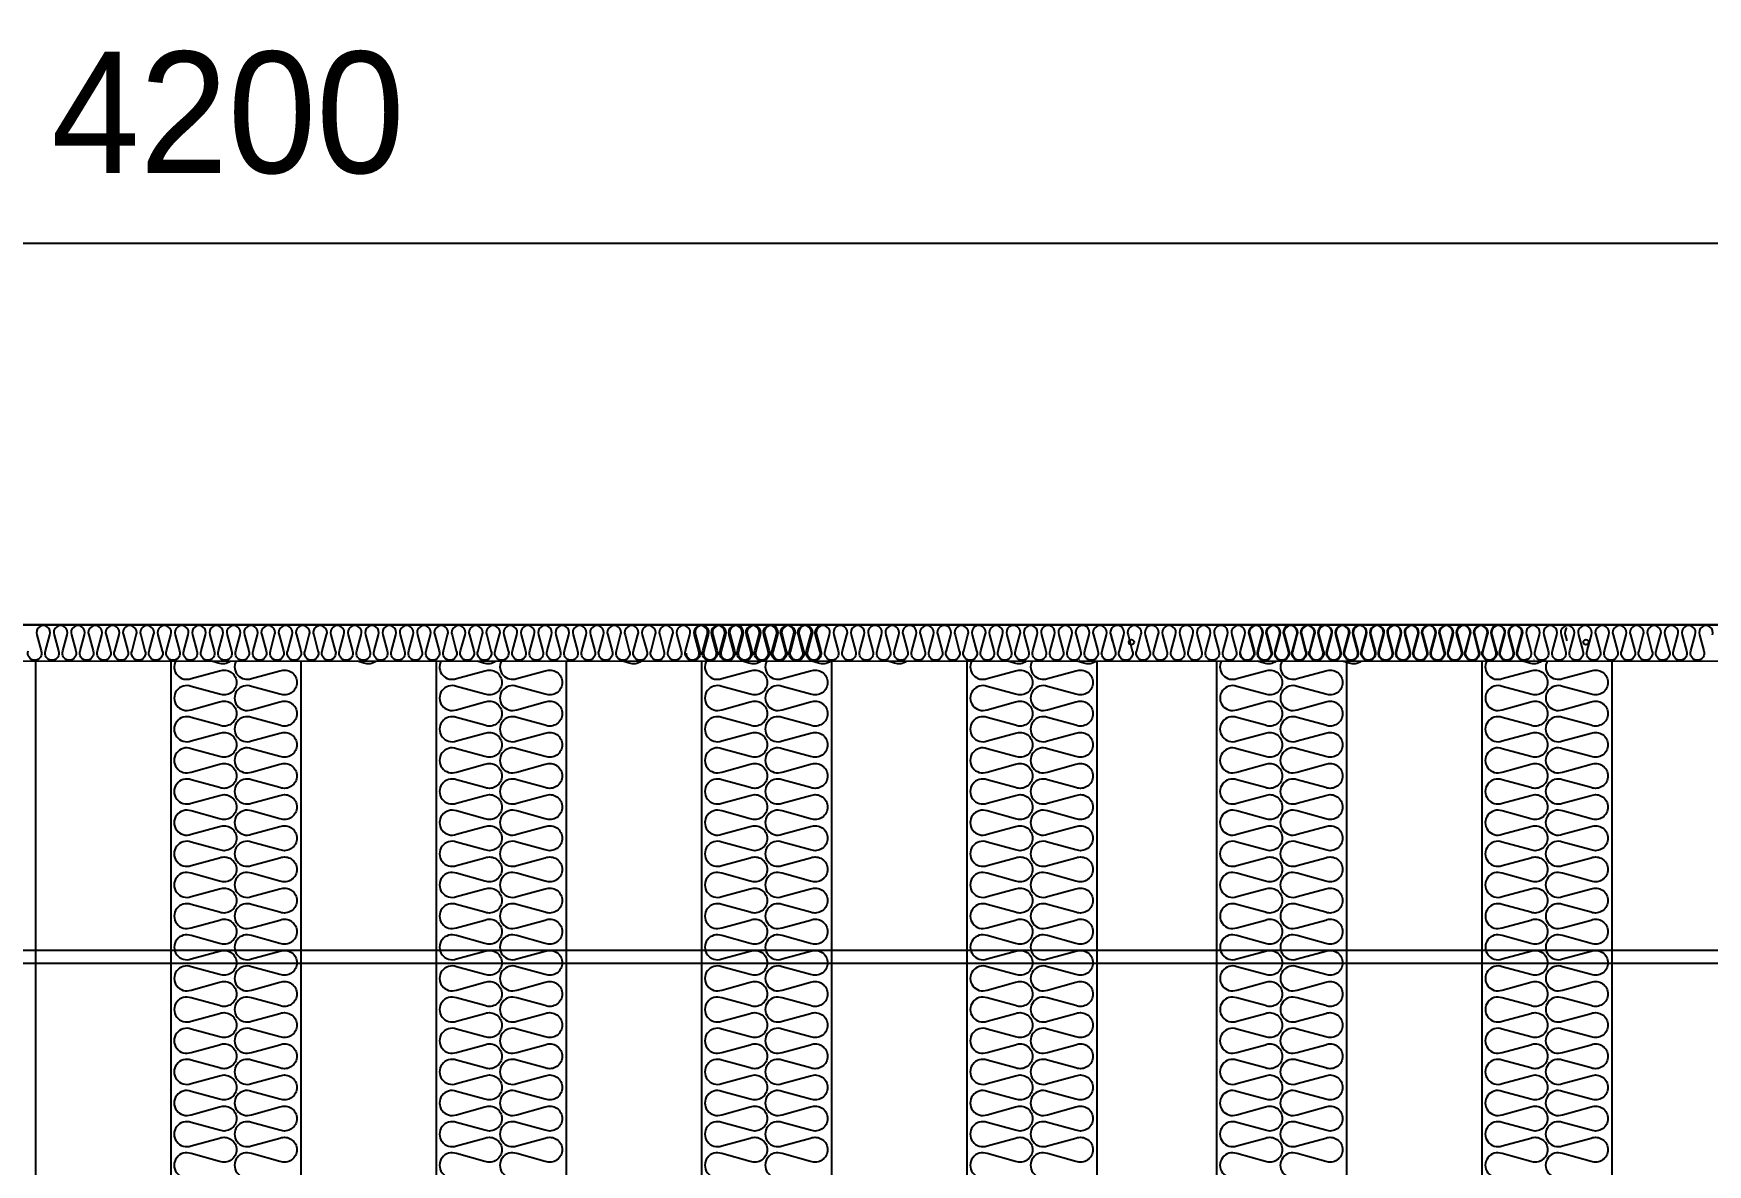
# Model space of a CAD drawing. Header units: millimetres. Extents: x 2197 to 34309, y 1850 to 24558.
# Drawn here: x 7484 to 9415, y 12636 to 13940 of the extents above; entities that cross this region are included whole.
import ezdxf

# ---------------------------------------------------------------- set-up
doc = ezdxf.new("R2010")
doc.units = ezdxf.units.MM
doc.linetypes.add('HIDDEN', pattern=[0.375, 0.25, -0.125])
for name, color, linetype in [('SMS', 220, 'Continuous'), ('냉각탑_dim', 1, 'Continuous'), ('숨은선', 5, 'HIDDEN')]:
    doc.layers.add(name, color=color, linetype=linetype)
doc.styles.add('HY울릉도L', font='')
doc.styles.get('HY울릉도L').set_extended_font_data('HY울릉도L')
doc.dimstyles.new('성지DIM', dxfattribs={"dimtxt": 3.5, "dimasz": 3, "dimexe": 1, "dimexo": 2.5, "dimgap": 2, "dimtad": 1, "dimdec": 0, "dimzin": 3, "dimdsep": 46, "dimtxsty": 'HY울릉도L', "dimblk": 'ARCHTICK', "dimcen": -2, "dimclrd": 256, "dimclre": 256, "dimclrt": 7, "dimadec": 0, "dimazin": 0, "dimtfac": 1, "dimtdec": 0, "dimtofl": 0, "dimtmove": 0, "dimatfit": 3, "dimfxl": 1, "dimtolj": 1, "dimtzin": 0, "dimlwe": -1, "dimarcsym": 0})

# ---------------------------------------------------------------- blocks, each defined once
blk = doc.blocks.new('*D800')
at = {"layer": 'Defpoints', "color": 0, "transparency": 16777216}
for p in [(9808.6, 13697.8), (5608.6, 13257.9), (9808.6, 13257.9)]:
    blk.add_point(p, dxfattribs=at)
at = {"layer": '냉각탑_dim', "transparency": 16777216}
for p, q in [((5608.6, 13357.9), (5608.6, 13737.8)), ((9808.6, 13357.9), (9808.6, 13737.8))]:
    blk.add_line(p, q, dxfattribs=at)
at = {"layer": '냉각탑_dim', "lineweight": -2, "transparency": 16777216}
blk.add_line((5728.6, 13697.8), (9688.6, 13697.8), dxfattribs=at)
at = {"layer": '냉각탑_dim', "transparency": 16777216}
for points in [[(5728.6, 13717.8), (5728.6, 13677.8), (5608.6, 13697.8)], [(9688.6, 13717.8), (9688.6, 13677.8), (9808.6, 13697.8)]]:
    blk.add_solid(points, dxfattribs=at)
at = {"layer": '냉각탑_dim', "color": 7, "transparency": 16777216, "insert": (7708.6, 13847.8), "char_height": 140, "attachment_point": 5, "style": 'HY울릉도L'}
blk.add_mtext('\\A1;4200', dxfattribs=at)
blk = doc.blocks.new('3')
for p, q in [((8363.6, 13257.9), (5608.6, 13257.9)), ((5652.6, 13257.9), (9808.6, 13257.9)), ((8225.5, 13257.9), (8770.5, 13257.9)), ((8749.7, 13257.9), (9294.7, 13257.9)), ((9263.6, 13257.9), (9808.6, 13257.9)), ((5608.6, 13217.1), (9808.6, 13215.9)), ((5717.6, 12882.9), (9808.6, 12882.9)), ((5652.6, 12867.9), (9808.6, 12867.9))]:
    blk.add_line(p, q)
at = {"color": 7}
for p, q in [((5608.6, 13257.9), (8363.6, 13257.9)), ((8770.5, 13257.9), (8225.5, 13257.9)), ((9294.7, 13257.9), (8749.7, 13257.9)), ((9808.6, 13257.9), (9263.6, 13257.9)), ((7486.6, 13215.9), (7486.6, 9737.9)), ((7642.6, 13215.9), (7642.6, 9737.9)), ((7792.6, 13215.9), (7792.6, 9737.9)), ((7948.6, 13215.9), (7948.6, 9737.9)), ((8098.6, 13215.9), (8098.6, 9737.9)), ((8254.6, 13215.9), (8254.6, 9737.9)), ((8404.6, 13215.9), (8404.6, 9737.9)), ((8560.6, 13215.9), (8560.6, 9737.9)), ((8710.6, 13215.9), (8710.6, 9737.9)), ((8848.6, 13215.9), (8848.6, 9737.9)), ((8998.6, 13215.9), (8998.6, 9737.9)), ((9154.6, 13215.9), (9154.6, 9737.9)), ((9304.6, 13215.9), (9304.6, 9737.9))]:
    blk.add_line(p, q, dxfattribs=at)
at = {"ltscale": 500, "elevation": 0}
blk.add_lwpolyline([(5608.6, 13257.9), (9808.6, 13257.9), (9808.6, 9657.9), (5608.6, 9657.9)], close=True, dxfattribs=at)
for centre in [(8750.5, 13237.9), (8750.5, 13237.9), (9274.7, 13237.9), (9274.7, 13237.9)]:
    blk.add_circle(centre, 3)
at = {"layer": 'SMS', "color": 5, "elevation": 0}
for points in [[(7812.9, 13256.7, 0.446849), (7807.5, 13246.2), (7812.4, 13227.9, -0.524856), (7805, 13217.1, -0.524856), (7797.5, 13227.9), (7802.4, 13246.2, 1.449198), (7787.5, 13246.2), (7792.5, 13227.9, -0.524856), (7785, 13217.1, -0.524856), (7777.5, 13227.9), (7782.5, 13246.2, 1.449198), (7767.6, 13246.2), (7772.5, 13227.9, -0.524856), (7765.1, 13217.1, -0.524856), (7757.6, 13227.9), (7762.5, 13246.2, 1.449198), (7747.6, 13246.2), (7752.6, 13227.9, -0.524856), (7745.1, 13217.1, -0.524856), (7737.6, 13227.9), (7742.6, 13246.2, 1.449198), (7727.7, 13246.2), (7732.6, 13227.9, -0.524856), (7725.2, 13217.1, -0.524856), (7717.7, 13227.9), (7722.6, 13246.2, 1.449198), (7707.7, 13246.2), (7712.7, 13227.9, -0.524856), (7705.2, 13217.1, -0.524856), (7697.7, 13227.9), (7702.7, 13246.2, 1.449198), (7687.8, 13246.2), (7692.7, 13227.9, -0.524856), (7685.3, 13217.1, -0.524856), (7677.8, 13227.9), (7682.7, 13246.2, 1.449198), (7667.8, 13246.2), (7672.8, 13227.9, -0.524856), (7665.3, 13217.1, -0.524856), (7657.8, 13227.9), (7662.8, 13246.2, 1.449198), (7647.9, 13246.2), (7652.8, 13227.9, -0.524856), (7645.4, 13217.1, -0.524856), (7637.9, 13227.9), (7642.8, 13246.2, 1.449198), (7627.9, 13246.2), (7632.9, 13227.9, -0.524856), (7625.4, 13217.1, -0.524856), (7617.9, 13227.9), (7622.9, 13246.2, 1.449198), (7608, 13246.2), (7612.9, 13227.9, -0.524856), (7605.5, 13217.1, -0.524856), (7598, 13227.9), (7602.9, 13246.2, 1.449198), (7588, 13246.2), (7593, 13227.9, -0.524856), (7585.5, 13217.1, -0.524856), (7578, 13227.9), (7583, 13246.2, 1.449198), (7568.1, 13246.2), (7573, 13227.9, -0.524856), (7565.6, 13217.1, -0.524856), (7558.1, 13227.9), (7563, 13246.2, 1.449198), (7548.1, 13246.2), (7553.1, 13227.9, -0.524856), (7545.6, 13217.1, -0.524856), (7538.1, 13227.9), (7543.1, 13246.2, 1.449198), (7528.2, 13246.2), (7533.1, 13227.9, -0.524856), (7525.7, 13217.1, -0.524856), (7518.2, 13227.9), (7523.1, 13246.2, 1.449198), (7508.2, 13246.2), (7513.2, 13227.9, -0.524856), (7505.7, 13217.1, -0.524856), (7498.2, 13227.9), (7503.2, 13246.2, 1.449198), (7488.3, 13246.2), (7493.2, 13227.9, -0.524856), (7485.8, 13217.1, -0.524856), (7478.3, 13227.9)], [(8391.5, 13256.7, 0.446849), (8386, 13246.2), (8391, 13227.9, -0.524856), (8383.5, 13217.1, -0.524856), (8376, 13227.9), (8381, 13246.2, 1.449198), (8366.1, 13246.2), (8371, 13227.9, -0.524856), (8363.6, 13217.1, -0.524856), (8356.1, 13227.9), (8361, 13246.2, 1.449198), (8346.1, 13246.2), (8351.1, 13227.9, -0.524856), (8343.6, 13217.1, -0.524856), (8336.1, 13227.9), (8341.1, 13246.2, 1.449198), (8326.2, 13246.2), (8331.1, 13227.9, -0.524856), (8323.7, 13217.1, -0.524856), (8316.2, 13227.9), (8321.1, 13246.2, 1.449198), (8306.2, 13246.2), (8311.2, 13227.9, -0.524856), (8303.7, 13217.1, -0.524856), (8296.2, 13227.9), (8301.2, 13246.2, 1.449198), (8286.3, 13246.2), (8291.2, 13227.9, -0.524856), (8283.8, 13217.1, -0.524856), (8276.3, 13227.9), (8281.2, 13246.2, 1.449198), (8266.3, 13246.2), (8271.3, 13227.9, -0.524856), (8263.8, 13217.1, -0.524856), (8256.3, 13227.9), (8261.3, 13246.2, 1.449198), (8246.4, 13246.2), (8251.3, 13227.9, -0.524856), (8243.9, 13217.1, -0.524856), (8236.4, 13227.9), (8241.3, 13246.2, 1.449198), (8226.4, 13246.2), (8231.4, 13227.9, -0.524856), (8223.9, 13217.1, -0.524856), (8216.4, 13227.9), (8221.4, 13246.2, 1.449198), (8206.5, 13246.2), (8211.4, 13227.9, -0.524856), (8204, 13217.1, -0.524856), (8196.5, 13227.9), (8201.4, 13246.2, 1.449198), (8186.5, 13246.2), (8191.5, 13227.9, -0.524856), (8184, 13217.1, -0.524856), (8176.5, 13227.9), (8181.5, 13246.2, 1.449198), (8166.6, 13246.2), (8171.5, 13227.9, -0.524856), (8164.1, 13217.1, -0.524856), (8156.6, 13227.9), (8161.5, 13246.2, 1.449198), (8146.6, 13246.2), (8151.6, 13227.9, -0.524856), (8144.1, 13217.1, -0.524856), (8136.6, 13227.9), (8141.6, 13246.2, 1.449198), (8126.7, 13246.2), (8131.6, 13227.9, -0.524856), (8124.2, 13217.1, -0.524856), (8116.7, 13227.9), (8121.6, 13246.2, 1.449198), (8106.7, 13246.2), (8111.7, 13227.9, -0.524856), (8104.2, 13217.1, -0.524856), (8096.7, 13227.9), (8101.7, 13246.2, 1.449198), (8086.8, 13246.2), (8091.7, 13227.9, -0.524856), (8084.3, 13217.1, -0.524856), (8076.8, 13227.9), (8081.7, 13246.2, 1.449198), (8066.8, 13246.2), (8071.8, 13227.9, -0.524856), (8064.3, 13217.1, -0.524856), (8056.8, 13227.9), (8061.8, 13246.2, 1.449198), (8046.9, 13246.2), (8051.8, 13227.9, -0.524856), (8044.4, 13217.1, -0.524856), (8036.9, 13227.9), (8041.8, 13246.2, 1.449198), (8026.9, 13246.2), (8031.9, 13227.9, -0.524856), (8024.4, 13217.1, -0.524856), (8016.9, 13227.9), (8021.9, 13246.2, 1.449198), (8007, 13246.2), (8011.9, 13227.9, -0.524856), (8004.5, 13217.1, -0.524856), (7997, 13227.9), (8001.9, 13246.2, 1.449198), (7987, 13246.2), (7992, 13227.9, -0.524856), (7984.5, 13217.1, -0.524856), (7977, 13227.9), (7982, 13246.2, 1.449198), (7967.1, 13246.2), (7972, 13227.9, -0.524856), (7964.6, 13217.1, -0.524856), (7957.1, 13227.9), (7962, 13246.2, 1.449198), (7947.1, 13246.2), (7952.1, 13227.9, -0.524856), (7944.6, 13217.1, -0.524856), (7937.1, 13227.9), (7942.1, 13246.2, 1.449198), (7927.2, 13246.2), (7932.1, 13227.9, -0.524856), (7924.7, 13217.1, -0.524856), (7917.2, 13227.9), (7922.1, 13246.2, 1.449198), (7907.2, 13246.2), (7912.2, 13227.9, -0.524856), (7904.7, 13217.1, -0.524856), (7897.2, 13227.9), (7902.2, 13246.2, 1.449198), (7887.3, 13246.2), (7892.2, 13227.9, -0.524856), (7884.8, 13217.1, -0.524856), (7877.3, 13227.9), (7882.2, 13246.2, 1.449198), (7867.3, 13246.2), (7872.3, 13227.9, -0.524856), (7864.8, 13217.1, -0.524856), (7857.3, 13227.9), (7862.3, 13246.2, 1.449198), (7847.4, 13246.2), (7852.3, 13227.9, -0.524856), (7844.9, 13217.1, -0.524856), (7837.4, 13227.9), (7842.3, 13246.2, 1.449198), (7827.4, 13246.2), (7832.4, 13227.9, -0.524856), (7824.9, 13217.1, -0.524856), (7817.4, 13227.9), (7822.4, 13246.2, 1.449198), (7807.5, 13246.2), (7812.4, 13227.9, -0.524856), (7805, 13217.1, -0.417249), (7797, 13225.1)], [(8728.5, 13218.4, -0.144343), (8724.1, 13217.1, -0.524856), (8716.7, 13227.9), (8721.6, 13246.2, 1.449198), (8706.7, 13246.2), (8711.6, 13227.9, -0.524856), (8704.2, 13217.1, -0.524856), (8696.7, 13227.9), (8701.7, 13246.2, 1.449198), (8686.7, 13246.2), (8691.7, 13227.9, -0.524856), (8684.2, 13217.1, -0.524856), (8676.8, 13227.9), (8681.7, 13246.2, 1.449198), (8666.8, 13246.2), (8671.7, 13227.9, -0.524856), (8664.3, 13217.1, -0.524856), (8656.8, 13227.9), (8661.8, 13246.2, 1.449198), (8646.8, 13246.2), (8651.8, 13227.9, -0.524856), (8644.3, 13217.1, -0.524856), (8636.9, 13227.9), (8641.8, 13246.2, 1.449198), (8626.9, 13246.2), (8631.8, 13227.9, -0.524856), (8624.4, 13217.1, -0.524856), (8616.9, 13227.9), (8621.9, 13246.2, 1.449198), (8606.9, 13246.2), (8611.9, 13227.9, -0.524856), (8604.4, 13217.1, -0.524856), (8597, 13227.9), (8601.9, 13246.2, 1.449198), (8587, 13246.2), (8591.9, 13227.9, -0.524856), (8584.5, 13217.1, -0.524856), (8577, 13227.9), (8582, 13246.2, 1.449198), (8567, 13246.2), (8572, 13227.9, -0.524856), (8564.5, 13217.1, -0.524856), (8557.1, 13227.9), (8562, 13246.2, 1.449198), (8547.1, 13246.2), (8552, 13227.9, -0.524856), (8544.6, 13217.1, -0.524856), (8537.1, 13227.9), (8542.1, 13246.2, 1.449198), (8527.1, 13246.2), (8532.1, 13227.9, -0.524856), (8524.6, 13217.1, -0.524856), (8517.2, 13227.9), (8522.1, 13246.2, 1.449198), (8507.2, 13246.2), (8512.1, 13227.9, -0.524856), (8504.7, 13217.1, -0.524856), (8497.2, 13227.9), (8502.2, 13246.2, 1.449198), (8487.2, 13246.2), (8492.2, 13227.9, -0.524856), (8484.7, 13217.1, -0.524856), (8477.3, 13227.9), (8482.2, 13246.2, 1.449198), (8467.3, 13246.2), (8472.2, 13227.9, -0.524856), (8464.8, 13217.1, -0.524856), (8457.3, 13227.9), (8462.3, 13246.2, 1.449198), (8447.3, 13246.2), (8452.3, 13227.9, -0.524856), (8444.8, 13217.1, -0.524856), (8437.4, 13227.9), (8442.3, 13246.2, 1.449198), (8427.4, 13246.2), (8432.3, 13227.9, -0.524856), (8424.9, 13217.1, -0.524856), (8417.4, 13227.9), (8422.4, 13246.2, 1.449198), (8407.4, 13246.2), (8412.4, 13227.9, -0.524856), (8404.9, 13217.1, -0.524856), (8397.5, 13227.9), (8402.4, 13246.2, 1.449198), (8387.5, 13246.2), (8392.4, 13227.9, -0.524856), (8385, 13217.1, -0.524856), (8377.5, 13227.9), (8382.5, 13246.2, 1.449198), (8367.5, 13246.2), (8372.5, 13227.9, -0.524856), (8365, 13217.1, -0.524856), (8357.6, 13227.9), (8362.5, 13246.2, 1.449198), (8347.6, 13246.2), (8352.5, 13227.9, -0.524856), (8345.1, 13217.1, -0.524856), (8337.6, 13227.9), (8342.6, 13246.2, 1.449198), (8327.6, 13246.2), (8332.6, 13227.9, -0.524856), (8325.1, 13217.1, -0.524856), (8317.7, 13227.9), (8322.6, 13246.2, 1.449198), (8307.7, 13246.2), (8312.6, 13227.9, -0.524856), (8305.2, 13217.1, -0.524856), (8297.7, 13227.9), (8302.7, 13246.2, 1.449198), (8287.7, 13246.2), (8292.7, 13227.9, -0.524856), (8285.2, 13217.1, -0.524856), (8277.8, 13227.9), (8282.7, 13246.2, 1.449198), (8267.8, 13246.2), (8272.7, 13227.9, -0.524856), (8265.3, 13217.1, -0.524856), (8257.8, 13227.9), (8262.8, 13246.2, 1.449198), (8247.8, 13246.2), (8252.8, 13227.9, -0.524856), (8245.3, 13217.1, -0.417249), (8237.3, 13225.1)], [(9207.3, 13218.4, -0.144343), (9202.9, 13217.1, -0.524856), (9195.5, 13227.9), (9200.4, 13246.2, 1.449198), (9185.5, 13246.2), (9190.4, 13227.9, -0.524856), (9183, 13217.1, -0.524856), (9175.5, 13227.9), (9180.5, 13246.2, 1.449198), (9165.5, 13246.2), (9170.5, 13227.9, -0.524856), (9163, 13217.1, -0.524856), (9155.6, 13227.9), (9160.5, 13246.2, 1.449198), (9145.6, 13246.2), (9150.5, 13227.9, -0.524856), (9143.1, 13217.1, -0.524856), (9135.6, 13227.9), (9140.6, 13246.2, 1.449198), (9125.6, 13246.2), (9130.6, 13227.9, -0.524856), (9123.1, 13217.1, -0.524856), (9115.7, 13227.9), (9120.6, 13246.2, 1.449198), (9105.7, 13246.2), (9110.6, 13227.9, -0.524856), (9103.2, 13217.1, -0.524856), (9095.7, 13227.9), (9100.7, 13246.2, 1.449198), (9085.7, 13246.2), (9090.7, 13227.9, -0.524856), (9083.2, 13217.1, -0.524856), (9075.8, 13227.9), (9080.7, 13246.2, 1.449198), (9065.8, 13246.2), (9070.7, 13227.9, -0.524856), (9063.3, 13217.1, -0.524856), (9055.8, 13227.9), (9060.8, 13246.2, 1.449198), (9045.8, 13246.2), (9050.8, 13227.9, -0.524856), (9043.3, 13217.1, -0.524856), (9035.9, 13227.9), (9040.8, 13246.2, 1.449198), (9025.9, 13246.2), (9030.8, 13227.9, -0.524856), (9023.4, 13217.1, -0.524856), (9015.9, 13227.9), (9020.9, 13246.2, 1.449198), (9005.9, 13246.2), (9010.9, 13227.9, -0.524856), (9003.4, 13217.1, -0.524856), (8996, 13227.9), (9000.9, 13246.2, 1.449198), (8986, 13246.2), (8990.9, 13227.9, -0.524856), (8983.5, 13217.1, -0.524856), (8976, 13227.9), (8981, 13246.2, 1.449198), (8966, 13246.2), (8971, 13227.9, -0.524856), (8963.5, 13217.1, -0.524856), (8956.1, 13227.9), (8961, 13246.2, 1.449198), (8946.1, 13246.2), (8951, 13227.9, -0.524856), (8943.6, 13217.1, -0.524856), (8936.1, 13227.9), (8941.1, 13246.2, 1.449198), (8926.1, 13246.2), (8931.1, 13227.9, -0.524856), (8923.6, 13217.1, -0.524856), (8916.2, 13227.9), (8921.1, 13246.2, 1.449198), (8906.2, 13246.2), (8911.1, 13227.9, -0.524856), (8903.7, 13217.1, -0.524856), (8896.2, 13227.9), (8901.2, 13246.2, 1.449198), (8886.2, 13246.2), (8891.2, 13227.9, -0.524856), (8883.7, 13217.1, -0.524856), (8876.3, 13227.9), (8881.2, 13246.2, 1.449198), (8866.3, 13246.2), (8871.2, 13227.9, -0.524856), (8863.8, 13217.1, -0.524856), (8856.3, 13227.9), (8861.3, 13246.2, 1.449198), (8846.3, 13246.2), (8851.3, 13227.9, -0.524856), (8843.8, 13217.1, -0.524856), (8836.4, 13227.9), (8841.3, 13246.2, 1.449198), (8826.4, 13246.2), (8831.3, 13227.9, -0.524856), (8823.9, 13217.1, -0.524856), (8816.4, 13227.9), (8821.4, 13246.2, 1.449198), (8806.4, 13246.2), (8811.4, 13227.9, -0.524856), (8803.9, 13217.1, -0.524856), (8796.5, 13227.9), (8801.4, 13246.2, 1.449198), (8786.5, 13246.2), (8791.4, 13227.9, -0.524856), (8784, 13217.1, -0.524856), (8776.5, 13227.9), (8781.5, 13246.2, 1.449198), (8766.5, 13246.2), (8771.5, 13227.9, -0.524856), (8764, 13217.1, -0.524856), (8756.6, 13227.9), (8761.5, 13246.2, 1.449198), (8746.6, 13246.2), (8751.5, 13227.9, -0.524856), (8744.1, 13217.1, -0.524856), (8736.6, 13227.9), (8741.6, 13246.2, 1.449198), (8726.6, 13246.2), (8731.6, 13227.9, -0.524856), (8724.1, 13217.1, -0.417249), (8716.1, 13225.1)], [(8728.5, 13254.6, 0.2951), (8726.6, 13246.2), (8728.5, 13239.5)], [(9367.6, 13218.4, -0.144343), (9363.3, 13217.1, -0.524856), (9355.8, 13227.9), (9360.8, 13246.2, 1.449198), (9345.9, 13246.2), (9350.8, 13227.9, -0.524856), (9343.4, 13217.1, -0.524856), (9335.9, 13227.9), (9340.8, 13246.2, 1.449198), (9325.9, 13246.2), (9330.9, 13227.9, -0.524856), (9323.4, 13217.1, -0.524856), (9315.9, 13227.9), (9320.9, 13246.2, 1.449198), (9306, 13246.2), (9310.9, 13227.9, -0.524856), (9303.5, 13217.1, -0.524856), (9296, 13227.9), (9300.9, 13246.2, 1.449198), (9286, 13246.2), (9291, 13227.9, -0.524856), (9283.5, 13217.1, -0.524856), (9276, 13227.9), (9281, 13246.2, 1.449198), (9266.1, 13246.2), (9271, 13227.9, -0.524856), (9263.6, 13217.1, -0.524856), (9256.1, 13227.9), (9261, 13246.2, 1.449198), (9246.1, 13246.2), (9251.1, 13227.9, -0.524856), (9243.6, 13217.1, -0.524856), (9236.1, 13227.9), (9241.1, 13246.2, 1.449198), (9226.2, 13246.2), (9231.1, 13227.9, -0.524856), (9223.7, 13217.1, -0.524856), (9216.2, 13227.9), (9221.1, 13246.2, 1.449198), (9206.2, 13246.2), (9211.2, 13227.9, -0.524856), (9203.7, 13217.1, -0.524856), (9196.2, 13227.9), (9201.2, 13246.2, 1.449198), (9186.3, 13246.2), (9191.2, 13227.9, -0.524856), (9183.8, 13217.1, -0.524856), (9176.3, 13227.9), (9181.2, 13246.2, 1.449198), (9166.3, 13246.2), (9171.3, 13227.9, -0.524856), (9163.8, 13217.1, -0.524856), (9156.3, 13227.9), (9161.3, 13246.2, 1.449198), (9146.4, 13246.2), (9151.3, 13227.9, -0.524856), (9143.9, 13217.1, -0.524856), (9136.4, 13227.9), (9141.3, 13246.2, 1.449198), (9126.4, 13246.2), (9131.4, 13227.9, -0.524856), (9123.9, 13217.1, -0.524856), (9116.4, 13227.9), (9121.4, 13246.2, 1.449198), (9106.5, 13246.2), (9111.4, 13227.9, -0.524856), (9104, 13217.1, -0.524856), (9096.5, 13227.9), (9101.4, 13246.2, 1.449198), (9086.5, 13246.2), (9091.5, 13227.9, -0.524856), (9084, 13217.1, -0.524856), (9076.5, 13227.9), (9081.5, 13246.2, 1.449198), (9066.6, 13246.2), (9071.5, 13227.9, -0.524856), (9064.1, 13217.1, -0.524856), (9056.6, 13227.9), (9061.5, 13246.2, 1.449198), (9046.6, 13246.2), (9051.6, 13227.9, -0.524856), (9044.1, 13217.1, -0.524856), (9036.6, 13227.9), (9041.6, 13246.2, 1.449198), (9026.7, 13246.2), (9031.6, 13227.9, -0.524856), (9024.2, 13217.1, -0.524856), (9016.7, 13227.9), (9021.6, 13246.2, 1.449198), (9006.7, 13246.2), (9011.7, 13227.9, -0.524856), (9004.2, 13217.1, -0.524856), (8996.7, 13227.9), (9001.7, 13246.2, 1.449198), (8986.8, 13246.2), (8991.7, 13227.9, -0.524856), (8984.3, 13217.1, -0.524856), (8976.8, 13227.9), (8981.7, 13246.2, 1.449198), (8966.8, 13246.2), (8971.8, 13227.9, -0.524856), (8964.3, 13217.1, -0.524856), (8956.8, 13227.9), (8961.8, 13246.2, 1.449198), (8946.9, 13246.2), (8951.8, 13227.9, -0.524856), (8944.4, 13217.1, -0.524856), (8936.9, 13227.9), (8941.8, 13246.2, 1.449198), (8926.9, 13246.2), (8931.9, 13227.9, -0.524856), (8924.4, 13217.1, -0.524856), (8916.9, 13227.9), (8921.9, 13246.2, 1.449198), (8907, 13246.2), (8911.9, 13227.9, -0.524856), (8904.5, 13217.1, -0.524856), (8897, 13227.9), (8901.9, 13246.2, 1.449198), (8887, 13246.2), (8892, 13227.9, -0.524856), (8884.5, 13217.1, -0.417249), (8876.5, 13225.1)], [(9252.7, 13254.6, 0.2951), (9250.9, 13246.2), (9252.7, 13239.5)], [(9420.6, 13246.2, 1.449198), (9405.7, 13246.2), (9410.7, 13227.9, -0.524856), (9403.2, 13217.1, -0.524856), (9395.7, 13227.9), (9400.7, 13246.2, 1.449198), (9385.8, 13246.2), (9390.7, 13227.9, -0.524856), (9383.3, 13217.1, -0.524856), (9375.8, 13227.9), (9380.7, 13246.2, 1.449198), (9365.8, 13246.2), (9370.8, 13227.9, -0.524856), (9363.3, 13217.1, -0.524856), (9355.8, 13227.9), (9360.8, 13246.2, 1.449198), (9345.9, 13246.2), (9350.8, 13227.9, -0.524856), (9343.4, 13217.1, -0.524856), (9335.9, 13227.9), (9340.8, 13246.2, 1.449198), (9325.9, 13246.2), (9330.9, 13227.9, -0.524856), (9323.4, 13217.1, -0.524856), (9315.9, 13227.9), (9320.9, 13246.2, 1.449198), (9306, 13246.2), (9310.9, 13227.9, -0.524856), (9303.5, 13217.1, -0.524856), (9296, 13227.9), (9300.9, 13246.2, 1.449198), (9286, 13246.2), (9291, 13227.9, -0.524856), (9283.5, 13217.1, -0.417249), (9275.5, 13225.1)], [(7648.2, 13215.9, 0.686718), (7666.1, 13196), (7699, 13204.9, -0.524856), (7718.5, 13191.4, -0.524856), (7699, 13178), (7666.1, 13186.9, 1.449198), (7666.1, 13160.1), (7699, 13169, -0.524856), (7718.5, 13155.5, -0.524856), (7699, 13142.1), (7666.1, 13151, 1.449198), (7666.1, 13124.1), (7699, 13133, -0.524856), (7718.5, 13119.6, -0.524856), (7699, 13106.2), (7666.1, 13115.1, 1.449198), (7666.1, 13088.2), (7699, 13097.1, -0.524856), (7718.5, 13083.7, -0.524856), (7699, 13070.3), (7666.1, 13079.2, 1.449198), (7666.1, 13052.3), (7699, 13061.2, -0.524856), (7718.5, 13047.8, -0.524856), (7699, 13034.4), (7666.1, 13043.3, 1.449198), (7666.1, 13016.4), (7699, 13025.3, -0.524856), (7718.5, 13011.9, -0.524856), (7699, 12998.5), (7666.1, 13007.4, 1.449198), (7666.1, 12980.5), (7699, 12989.4, -0.524856), (7718.5, 12976, -0.524856), (7699, 12962.5), (7666.1, 12971.5, 1.449198), (7666.1, 12944.6), (7699, 12953.5, -0.524856), (7718.5, 12940.1, -0.524856), (7699, 12926.6), (7666.1, 12935.5, 1.449198), (7666.1, 12908.7), (7699, 12917.6, -0.524856), (7718.5, 12904.2, -0.524856), (7699, 12890.7), (7666.1, 12899.6, 1.449198), (7666.1, 12872.8), (7699, 12881.7, -0.524856), (7718.5, 12868.2, -0.524856), (7699, 12854.8), (7666.1, 12863.7, 1.449198), (7666.1, 12836.9), (7699, 12845.8, -0.524856), (7718.5, 12832.3, -0.524856), (7699, 12818.9), (7666.1, 12827.8, 1.449198), (7666.1, 12801), (7699, 12809.9, -0.524856), (7718.5, 12796.4, -0.524856), (7699, 12783), (7666.1, 12791.9, 1.449198), (7666.1, 12765), (7699, 12773.9, -0.524856), (7718.5, 12760.5, -0.524856), (7699, 12747.1), (7666.1, 12756, 1.449198), (7666.1, 12729.1), (7699, 12738, -0.524856), (7718.5, 12724.6, -0.524856), (7699, 12711.2), (7666.1, 12720.1, 1.449198), (7666.1, 12693.2), (7699, 12702.1, -0.524856), (7718.5, 12688.7, -0.524856), (7699, 12675.3), (7666.1, 12684.2, 1.449198), (7666.1, 12657.3), (7699, 12666.2, -0.524856), (7718.5, 12652.8, -0.524856), (7699, 12639.4), (7666.1, 12648.3, 1.449198), (7666.1, 12621.4)], [(7711.3, 13215.9, -0.259641), (7697.5, 13213.9), (7690, 13215.9)], [(7717.9, 13215.9, 0.686718), (7735.7, 13196), (7768.6, 13204.9, -0.524856), (7788.1, 13191.4, -0.524856), (7768.6, 13178), (7735.7, 13186.9, 1.449198), (7735.7, 13160.1), (7768.6, 13169, -0.524856), (7788.1, 13155.5, -0.524856), (7768.6, 13142.1), (7735.7, 13151, 1.449198), (7735.7, 13124.1), (7768.6, 13133, -0.524856), (7788.1, 13119.6, -0.524856), (7768.6, 13106.2), (7735.7, 13115.1, 1.449198), (7735.7, 13088.2), (7768.6, 13097.1, -0.524856), (7788.1, 13083.7, -0.524856), (7768.6, 13070.3), (7735.7, 13079.2, 1.449198), (7735.7, 13052.3), (7768.6, 13061.2, -0.524856), (7788.1, 13047.8, -0.524856), (7768.6, 13034.4), (7735.7, 13043.3, 1.449198), (7735.7, 13016.4), (7768.6, 13025.3, -0.524856), (7788.1, 13011.9, -0.524856), (7768.6, 12998.5), (7735.7, 13007.4, 1.449198), (7735.7, 12980.5), (7768.6, 12989.4, -0.524856), (7788.1, 12976, -0.524856), (7768.6, 12962.5), (7735.7, 12971.5, 1.449198), (7735.7, 12944.6), (7768.6, 12953.5, -0.524856), (7788.1, 12940.1, -0.524856), (7768.6, 12926.6), (7735.7, 12935.5, 1.449198), (7735.7, 12908.7), (7768.6, 12917.6, -0.524856), (7788.1, 12904.2, -0.524856), (7768.6, 12890.7), (7735.7, 12899.6, 1.449198), (7735.7, 12872.8), (7768.6, 12881.7, -0.524856), (7788.1, 12868.2, -0.524856), (7768.6, 12854.8), (7735.7, 12863.7, 1.449198), (7735.7, 12836.9), (7768.6, 12845.8, -0.524856), (7788.1, 12832.3, -0.524856), (7768.6, 12818.9), (7735.7, 12827.8, 1.449198), (7735.7, 12801), (7768.6, 12809.9, -0.524856), (7788.1, 12796.4, -0.524856), (7768.6, 12783), (7735.7, 12791.9, 1.449198), (7735.7, 12765), (7768.6, 12773.9, -0.524856), (7788.1, 12760.5, -0.524856), (7768.6, 12747.1), (7735.7, 12756, 1.449198), (7735.7, 12729.1), (7768.6, 12738, -0.524856), (7788.1, 12724.6, -0.524856), (7768.6, 12711.2), (7735.7, 12720.1, 1.449198), (7735.7, 12693.2), (7768.6, 12702.1, -0.524856), (7788.1, 12688.7, -0.524856), (7768.6, 12675.3), (7735.7, 12684.2, 1.449198), (7735.7, 12657.3), (7768.6, 12666.2, -0.524856), (7788.1, 12652.8, -0.524856), (7768.6, 12639.4), (7735.7, 12648.3, 1.449198), (7735.7, 12621.4)], [(7879.2, 13215.9, -0.259641), (7865.3, 13213.9), (7857.9, 13215.9)], [(7954.2, 13215.9, 0.686718), (7972.1, 13196), (8005, 13204.9, -0.524856), (8024.5, 13191.4, -0.524856), (8005, 13178), (7972.1, 13186.9, 1.449198), (7972.1, 13160.1), (8005, 13169, -0.524856), (8024.5, 13155.5, -0.524856), (8005, 13142.1), (7972.1, 13151, 1.449198), (7972.1, 13124.1), (8005, 13133, -0.524856), (8024.5, 13119.6, -0.524856), (8005, 13106.2), (7972.1, 13115.1, 1.449198), (7972.1, 13088.2), (8005, 13097.1, -0.524856), (8024.5, 13083.7, -0.524856), (8005, 13070.3), (7972.1, 13079.2, 1.449198), (7972.1, 13052.3), (8005, 13061.2, -0.524856), (8024.5, 13047.8, -0.524856), (8005, 13034.4), (7972.1, 13043.3, 1.449198), (7972.1, 13016.4), (8005, 13025.3, -0.524856), (8024.5, 13011.9, -0.524856), (8005, 12998.5), (7972.1, 13007.4, 1.449198), (7972.1, 12980.5), (8005, 12989.4, -0.524856), (8024.5, 12976, -0.524856), (8005, 12962.5), (7972.1, 12971.5, 1.449198), (7972.1, 12944.6), (8005, 12953.5, -0.524856), (8024.5, 12940.1, -0.524856), (8005, 12926.6), (7972.1, 12935.5, 1.449198), (7972.1, 12908.7), (8005, 12917.6, -0.524856), (8024.5, 12904.2, -0.524856), (8005, 12890.7), (7972.1, 12899.6, 1.449198), (7972.1, 12872.8), (8005, 12881.7, -0.524856), (8024.5, 12868.2, -0.524856), (8005, 12854.8), (7972.1, 12863.7, 1.449198), (7972.1, 12836.9), (8005, 12845.8, -0.524856), (8024.5, 12832.3, -0.524856), (8005, 12818.9), (7972.1, 12827.8, 1.449198), (7972.1, 12801), (8005, 12809.9, -0.524856), (8024.5, 12796.4, -0.524856), (8005, 12783), (7972.1, 12791.9, 1.449198), (7972.1, 12765), (8005, 12773.9, -0.524856), (8024.5, 12760.5, -0.524856), (8005, 12747.1), (7972.1, 12756, 1.449198), (7972.1, 12729.1), (8005, 12738, -0.524856), (8024.5, 12724.6, -0.524856), (8005, 12711.2), (7972.1, 12720.1, 1.449198), (7972.1, 12693.2), (8005, 12702.1, -0.524856), (8024.5, 12688.7, -0.524856), (8005, 12675.3), (7972.1, 12684.2, 1.449198), (7972.1, 12657.3), (8005, 12666.2, -0.524856), (8024.5, 12652.8, -0.524856), (8005, 12639.4), (7972.1, 12648.3, 1.449198), (7972.1, 12621.4)], [(8017.3, 13215.9, -0.259641), (8003.5, 13213.9), (7996, 13215.9)], [(8023.9, 13215.9, 0.686718), (8041.7, 13196), (8074.6, 13204.9, -0.524856), (8094.1, 13191.4, -0.524856), (8074.6, 13178), (8041.7, 13186.9, 1.449198), (8041.7, 13160.1), (8074.6, 13169, -0.524856), (8094.1, 13155.5, -0.524856), (8074.6, 13142.1), (8041.7, 13151, 1.449198), (8041.7, 13124.1), (8074.6, 13133, -0.524856), (8094.1, 13119.6, -0.524856), (8074.6, 13106.2), (8041.7, 13115.1, 1.449198), (8041.7, 13088.2), (8074.6, 13097.1, -0.524856), (8094.1, 13083.7, -0.524856), (8074.6, 13070.3), (8041.7, 13079.2, 1.449198), (8041.7, 13052.3), (8074.6, 13061.2, -0.524856), (8094.1, 13047.8, -0.524856), (8074.6, 13034.4), (8041.7, 13043.3, 1.449198), (8041.7, 13016.4), (8074.6, 13025.3, -0.524856), (8094.1, 13011.9, -0.524856), (8074.6, 12998.5), (8041.7, 13007.4, 1.449198), (8041.7, 12980.5), (8074.6, 12989.4, -0.524856), (8094.1, 12976, -0.524856), (8074.6, 12962.5), (8041.7, 12971.5, 1.449198), (8041.7, 12944.6), (8074.6, 12953.5, -0.524856), (8094.1, 12940.1, -0.524856), (8074.6, 12926.6), (8041.7, 12935.5, 1.449198), (8041.7, 12908.7), (8074.6, 12917.6, -0.524856), (8094.1, 12904.2, -0.524856), (8074.6, 12890.7), (8041.7, 12899.6, 1.449198), (8041.7, 12872.8), (8074.6, 12881.7, -0.524856), (8094.1, 12868.2, -0.524856), (8074.6, 12854.8), (8041.7, 12863.7, 1.449198), (8041.7, 12836.9), (8074.6, 12845.8, -0.524856), (8094.1, 12832.3, -0.524856), (8074.6, 12818.9), (8041.7, 12827.8, 1.449198), (8041.7, 12801), (8074.6, 12809.9, -0.524856), (8094.1, 12796.4, -0.524856), (8074.6, 12783), (8041.7, 12791.9, 1.449198), (8041.7, 12765), (8074.6, 12773.9, -0.524856), (8094.1, 12760.5, -0.524856), (8074.6, 12747.1), (8041.7, 12756, 1.449198), (8041.7, 12729.1), (8074.6, 12738, -0.524856), (8094.1, 12724.6, -0.524856), (8074.6, 12711.2), (8041.7, 12720.1, 1.449198), (8041.7, 12693.2), (8074.6, 12702.1, -0.524856), (8094.1, 12688.7, -0.524856), (8074.6, 12675.3), (8041.7, 12684.2, 1.449198), (8041.7, 12657.3), (8074.6, 12666.2, -0.524856), (8094.1, 12652.8, -0.524856), (8074.6, 12639.4), (8041.7, 12648.3, 1.449198), (8041.7, 12621.4)], [(8185.2, 13215.9, -0.259641), (8171.3, 13213.9), (8163.9, 13215.9)], [(8260.2, 13215.9, 0.686718), (8278.1, 13196), (8311, 13204.9, -0.524856), (8330.5, 13191.4, -0.524856), (8311, 13178), (8278.1, 13186.9, 1.449198), (8278.1, 13160.1), (8311, 13169, -0.524856), (8330.5, 13155.5, -0.524856), (8311, 13142.1), (8278.1, 13151, 1.449198), (8278.1, 13124.1), (8311, 13133, -0.524856), (8330.5, 13119.6, -0.524856), (8311, 13106.2), (8278.1, 13115.1, 1.449198), (8278.1, 13088.2), (8311, 13097.1, -0.524856), (8330.5, 13083.7, -0.524856), (8311, 13070.3), (8278.1, 13079.2, 1.449198), (8278.1, 13052.3), (8311, 13061.2, -0.524856), (8330.5, 13047.8, -0.524856), (8311, 13034.4), (8278.1, 13043.3, 1.449198), (8278.1, 13016.4), (8311, 13025.3, -0.524856), (8330.5, 13011.9, -0.524856), (8311, 12998.5), (8278.1, 13007.4, 1.449198), (8278.1, 12980.5), (8311, 12989.4, -0.524856), (8330.5, 12976, -0.524856), (8311, 12962.5), (8278.1, 12971.5, 1.449198), (8278.1, 12944.6), (8311, 12953.5, -0.524856), (8330.5, 12940.1, -0.524856), (8311, 12926.6), (8278.1, 12935.5, 1.449198), (8278.1, 12908.7), (8311, 12917.6, -0.524856), (8330.5, 12904.2, -0.524856), (8311, 12890.7), (8278.1, 12899.6, 1.449198), (8278.1, 12872.8), (8311, 12881.7, -0.524856), (8330.5, 12868.2, -0.524856), (8311, 12854.8), (8278.1, 12863.7, 1.449198), (8278.1, 12836.9), (8311, 12845.8, -0.524856), (8330.5, 12832.3, -0.524856), (8311, 12818.9), (8278.1, 12827.8, 1.449198), (8278.1, 12801), (8311, 12809.9, -0.524856), (8330.5, 12796.4, -0.524856), (8311, 12783), (8278.1, 12791.9, 1.449198), (8278.1, 12765), (8311, 12773.9, -0.524856), (8330.5, 12760.5, -0.524856), (8311, 12747.1), (8278.1, 12756, 1.449198), (8278.1, 12729.1), (8311, 12738, -0.524856), (8330.5, 12724.6, -0.524856), (8311, 12711.2), (8278.1, 12720.1, 1.449198), (8278.1, 12693.2), (8311, 12702.1, -0.524856), (8330.5, 12688.7, -0.524856), (8311, 12675.3), (8278.1, 12684.2, 1.449198), (8278.1, 12657.3), (8311, 12666.2, -0.524856), (8330.5, 12652.8, -0.524856), (8311, 12639.4), (8278.1, 12648.3, 1.449198), (8278.1, 12621.4)], [(8323.3, 13215.9, -0.259641), (8309.5, 13213.9), (8302, 13215.9)], [(8329.9, 13215.9, 0.686718), (8347.7, 13196), (8380.6, 13204.9, -0.524856), (8400.1, 13191.4, -0.524856), (8380.6, 13178), (8347.7, 13186.9, 1.449198), (8347.7, 13160.1), (8380.6, 13169, -0.524856), (8400.1, 13155.5, -0.524856), (8380.6, 13142.1), (8347.7, 13151, 1.449198), (8347.7, 13124.1), (8380.6, 13133, -0.524856), (8400.1, 13119.6, -0.524856), (8380.6, 13106.2), (8347.7, 13115.1, 1.449198), (8347.7, 13088.2), (8380.6, 13097.1, -0.524856), (8400.1, 13083.7, -0.524856), (8380.6, 13070.3), (8347.7, 13079.2, 1.449198), (8347.7, 13052.3), (8380.6, 13061.2, -0.524856), (8400.1, 13047.8, -0.524856), (8380.6, 13034.4), (8347.7, 13043.3, 1.449198), (8347.7, 13016.4), (8380.6, 13025.3, -0.524856), (8400.1, 13011.9, -0.524856), (8380.6, 12998.5), (8347.7, 13007.4, 1.449198), (8347.7, 12980.5), (8380.6, 12989.4, -0.524856), (8400.1, 12976, -0.524856), (8380.6, 12962.5), (8347.7, 12971.5, 1.449198), (8347.7, 12944.6), (8380.6, 12953.5, -0.524856), (8400.1, 12940.1, -0.524856), (8380.6, 12926.6), (8347.7, 12935.5, 1.449198), (8347.7, 12908.7), (8380.6, 12917.6, -0.524856), (8400.1, 12904.2, -0.524856), (8380.6, 12890.7), (8347.7, 12899.6, 1.449198), (8347.7, 12872.8), (8380.6, 12881.7, -0.524856), (8400.1, 12868.2, -0.524856), (8380.6, 12854.8), (8347.7, 12863.7, 1.449198), (8347.7, 12836.9), (8380.6, 12845.8, -0.524856), (8400.1, 12832.3, -0.524856), (8380.6, 12818.9), (8347.7, 12827.8, 1.449198), (8347.7, 12801), (8380.6, 12809.9, -0.524856), (8400.1, 12796.4, -0.524856), (8380.6, 12783), (8347.7, 12791.9, 1.449198), (8347.7, 12765), (8380.6, 12773.9, -0.524856), (8400.1, 12760.5, -0.524856), (8380.6, 12747.1), (8347.7, 12756, 1.449198), (8347.7, 12729.1), (8380.6, 12738, -0.524856), (8400.1, 12724.6, -0.524856), (8380.6, 12711.2), (8347.7, 12720.1, 1.449198), (8347.7, 12693.2), (8380.6, 12702.1, -0.524856), (8400.1, 12688.7, -0.524856), (8380.6, 12675.3), (8347.7, 12684.2, 1.449198), (8347.7, 12657.3), (8380.6, 12666.2, -0.524856), (8400.1, 12652.8, -0.524856), (8380.6, 12639.4), (8347.7, 12648.3, 1.449198), (8347.7, 12621.4)], [(8403.4, 13215.9, -0.259641), (8389.6, 13213.9), (8382.1, 13215.9)], [(8491.2, 13215.9, -0.259641), (8477.3, 13213.9), (8469.9, 13215.9)], [(8566.2, 13215.9, 0.686718), (8584.1, 13196), (8617, 13204.9, -0.524856), (8636.5, 13191.4, -0.524856), (8617, 13178), (8584.1, 13186.9, 1.449198), (8584.1, 13160.1), (8617, 13169, -0.524856), (8636.5, 13155.5, -0.524856), (8617, 13142.1), (8584.1, 13151, 1.449198), (8584.1, 13124.1), (8617, 13133, -0.524856), (8636.5, 13119.6, -0.524856), (8617, 13106.2), (8584.1, 13115.1, 1.449198), (8584.1, 13088.2), (8617, 13097.1, -0.524856), (8636.5, 13083.7, -0.524856), (8617, 13070.3), (8584.1, 13079.2, 1.449198), (8584.1, 13052.3), (8617, 13061.2, -0.524856), (8636.5, 13047.8, -0.524856), (8617, 13034.4), (8584.1, 13043.3, 1.449198), (8584.1, 13016.4), (8617, 13025.3, -0.524856), (8636.5, 13011.9, -0.524856), (8617, 12998.5), (8584.1, 13007.4, 1.449198), (8584.1, 12980.5), (8617, 12989.4, -0.524856), (8636.5, 12976, -0.524856), (8617, 12962.5), (8584.1, 12971.5, 1.449198), (8584.1, 12944.6), (8617, 12953.5, -0.524856), (8636.5, 12940.1, -0.524856), (8617, 12926.6), (8584.1, 12935.5, 1.449198), (8584.1, 12908.7), (8617, 12917.6, -0.524856), (8636.5, 12904.2, -0.524856), (8617, 12890.7), (8584.1, 12899.6, 1.449198), (8584.1, 12872.8), (8617, 12881.7, -0.524856), (8636.5, 12868.2, -0.524856), (8617, 12854.8), (8584.1, 12863.7, 1.449198), (8584.1, 12836.9), (8617, 12845.8, -0.524856), (8636.5, 12832.3, -0.524856), (8617, 12818.9), (8584.1, 12827.8, 1.449198), (8584.1, 12801), (8617, 12809.9, -0.524856), (8636.5, 12796.4, -0.524856), (8617, 12783), (8584.1, 12791.9, 1.449198), (8584.1, 12765), (8617, 12773.9, -0.524856), (8636.5, 12760.5, -0.524856), (8617, 12747.1), (8584.1, 12756, 1.449198), (8584.1, 12729.1), (8617, 12738, -0.524856), (8636.5, 12724.6, -0.524856), (8617, 12711.2), (8584.1, 12720.1, 1.449198), (8584.1, 12693.2), (8617, 12702.1, -0.524856), (8636.5, 12688.7, -0.524856), (8617, 12675.3), (8584.1, 12684.2, 1.449198), (8584.1, 12657.3), (8617, 12666.2, -0.524856), (8636.5, 12652.8, -0.524856), (8617, 12639.4), (8584.1, 12648.3, 1.449198), (8584.1, 12621.4)], [(8629.3, 13215.9, -0.259641), (8615.5, 13213.9), (8608, 13215.9)], [(8635.9, 13215.9, 0.686718), (8653.7, 13196), (8686.6, 13204.9, -0.524856), (8706.1, 13191.4, -0.524856), (8686.6, 13178), (8653.7, 13186.9, 1.449198), (8653.7, 13160.1), (8686.6, 13169, -0.524856), (8706.1, 13155.5, -0.524856), (8686.6, 13142.1), (8653.7, 13151, 1.449198), (8653.7, 13124.1), (8686.6, 13133, -0.524856), (8706.1, 13119.6, -0.524856), (8686.6, 13106.2), (8653.7, 13115.1, 1.449198), (8653.7, 13088.2), (8686.6, 13097.1, -0.524856), (8706.1, 13083.7, -0.524856), (8686.6, 13070.3), (8653.7, 13079.2, 1.449198), (8653.7, 13052.3), (8686.6, 13061.2, -0.524856), (8706.1, 13047.8, -0.524856), (8686.6, 13034.4), (8653.7, 13043.3, 1.449198), (8653.7, 13016.4), (8686.6, 13025.3, -0.524856), (8706.1, 13011.9, -0.524856), (8686.6, 12998.5), (8653.7, 13007.4, 1.449198), (8653.7, 12980.5), (8686.6, 12989.4, -0.524856), (8706.1, 12976, -0.524856), (8686.6, 12962.5), (8653.7, 12971.5, 1.449198), (8653.7, 12944.6), (8686.6, 12953.5, -0.524856), (8706.1, 12940.1, -0.524856), (8686.6, 12926.6), (8653.7, 12935.5, 1.449198), (8653.7, 12908.7), (8686.6, 12917.6, -0.524856), (8706.1, 12904.2, -0.524856), (8686.6, 12890.7), (8653.7, 12899.6, 1.449198), (8653.7, 12872.8), (8686.6, 12881.7, -0.524856), (8706.1, 12868.2, -0.524856), (8686.6, 12854.8), (8653.7, 12863.7, 1.449198), (8653.7, 12836.9), (8686.6, 12845.8, -0.524856), (8706.1, 12832.3, -0.524856), (8686.6, 12818.9), (8653.7, 12827.8, 1.449198), (8653.7, 12801), (8686.6, 12809.9, -0.524856), (8706.1, 12796.4, -0.524856), (8686.6, 12783), (8653.7, 12791.9, 1.449198), (8653.7, 12765), (8686.6, 12773.9, -0.524856), (8706.1, 12760.5, -0.524856), (8686.6, 12747.1), (8653.7, 12756, 1.449198), (8653.7, 12729.1), (8686.6, 12738, -0.524856), (8706.1, 12724.6, -0.524856), (8686.6, 12711.2), (8653.7, 12720.1, 1.449198), (8653.7, 12693.2), (8686.6, 12702.1, -0.524856), (8706.1, 12688.7, -0.524856), (8686.6, 12675.3), (8653.7, 12684.2, 1.449198), (8653.7, 12657.3), (8686.6, 12666.2, -0.524856), (8706.1, 12652.8, -0.524856), (8686.6, 12639.4), (8653.7, 12648.3, 1.449198), (8653.7, 12621.4)], [(8709.4, 13215.9, -0.259641), (8695.6, 13213.9), (8688.1, 13215.9)], [(8854.2, 13215.9, 0.686718), (8872.1, 13196), (8905, 13204.9, -0.524856), (8924.5, 13191.4, -0.524856), (8905, 13178), (8872.1, 13186.9, 1.449198), (8872.1, 13160.1), (8905, 13169, -0.524856), (8924.5, 13155.5, -0.524856), (8905, 13142.1), (8872.1, 13151, 1.449198), (8872.1, 13124.1), (8905, 13133, -0.524856), (8924.5, 13119.6, -0.524856), (8905, 13106.2), (8872.1, 13115.1, 1.449198), (8872.1, 13088.2), (8905, 13097.1, -0.524856), (8924.5, 13083.7, -0.524856), (8905, 13070.3), (8872.1, 13079.2, 1.449198), (8872.1, 13052.3), (8905, 13061.2, -0.524856), (8924.5, 13047.8, -0.524856), (8905, 13034.4), (8872.1, 13043.3, 1.449198), (8872.1, 13016.4), (8905, 13025.3, -0.524856), (8924.5, 13011.9, -0.524856), (8905, 12998.5), (8872.1, 13007.4, 1.449198), (8872.1, 12980.5), (8905, 12989.4, -0.524856), (8924.5, 12976, -0.524856), (8905, 12962.5), (8872.1, 12971.5, 1.449198), (8872.1, 12944.6), (8905, 12953.5, -0.524856), (8924.5, 12940.1, -0.524856), (8905, 12926.6), (8872.1, 12935.5, 1.449198), (8872.1, 12908.7), (8905, 12917.6, -0.524856), (8924.5, 12904.2, -0.524856), (8905, 12890.7), (8872.1, 12899.6, 1.449198), (8872.1, 12872.8), (8905, 12881.7, -0.524856), (8924.5, 12868.2, -0.524856), (8905, 12854.8), (8872.1, 12863.7, 1.449198), (8872.1, 12836.9), (8905, 12845.8, -0.524856), (8924.5, 12832.3, -0.524856), (8905, 12818.9), (8872.1, 12827.8, 1.449198), (8872.1, 12801), (8905, 12809.9, -0.524856), (8924.5, 12796.4, -0.524856), (8905, 12783), (8872.1, 12791.9, 1.449198), (8872.1, 12765), (8905, 12773.9, -0.524856), (8924.5, 12760.5, -0.524856), (8905, 12747.1), (8872.1, 12756, 1.449198), (8872.1, 12729.1), (8905, 12738, -0.524856), (8924.5, 12724.6, -0.524856), (8905, 12711.2), (8872.1, 12720.1, 1.449198), (8872.1, 12693.2), (8905, 12702.1, -0.524856), (8924.5, 12688.7, -0.524856), (8905, 12675.3), (8872.1, 12684.2, 1.449198), (8872.1, 12657.3), (8905, 12666.2, -0.524856), (8924.5, 12652.8, -0.524856), (8905, 12639.4), (8872.1, 12648.3, 1.449198), (8872.1, 12621.4)], [(8917.3, 13215.9, -0.259641), (8903.5, 13213.9), (8896, 13215.9)], [(8917.3, 13215.9, -0.259641), (8903.5, 13213.9), (8896, 13215.9)], [(8923.9, 13215.9, 0.686718), (8941.7, 13196), (8974.6, 13204.9, -0.524856), (8994.1, 13191.4, -0.524856), (8974.6, 13178), (8941.7, 13186.9, 1.449198), (8941.7, 13160.1), (8974.6, 13169, -0.524856), (8994.1, 13155.5, -0.524856), (8974.6, 13142.1), (8941.7, 13151, 1.449198), (8941.7, 13124.1), (8974.6, 13133, -0.524856), (8994.1, 13119.6, -0.524856), (8974.6, 13106.2), (8941.7, 13115.1, 1.449198), (8941.7, 13088.2), (8974.6, 13097.1, -0.524856), (8994.1, 13083.7, -0.524856), (8974.6, 13070.3), (8941.7, 13079.2, 1.449198), (8941.7, 13052.3), (8974.6, 13061.2, -0.524856), (8994.1, 13047.8, -0.524856), (8974.6, 13034.4), (8941.7, 13043.3, 1.449198), (8941.7, 13016.4), (8974.6, 13025.3, -0.524856), (8994.1, 13011.9, -0.524856), (8974.6, 12998.5), (8941.7, 13007.4, 1.449198), (8941.7, 12980.5), (8974.6, 12989.4, -0.524856), (8994.1, 12976, -0.524856), (8974.6, 12962.5), (8941.7, 12971.5, 1.449198), (8941.7, 12944.6), (8974.6, 12953.5, -0.524856), (8994.1, 12940.1, -0.524856), (8974.6, 12926.6), (8941.7, 12935.5, 1.449198), (8941.7, 12908.7), (8974.6, 12917.6, -0.524856), (8994.1, 12904.2, -0.524856), (8974.6, 12890.7), (8941.7, 12899.6, 1.449198), (8941.7, 12872.8), (8974.6, 12881.7, -0.524856), (8994.1, 12868.2, -0.524856), (8974.6, 12854.8), (8941.7, 12863.7, 1.449198), (8941.7, 12836.9), (8974.6, 12845.8, -0.524856), (8994.1, 12832.3, -0.524856), (8974.6, 12818.9), (8941.7, 12827.8, 1.449198), (8941.7, 12801), (8974.6, 12809.9, -0.524856), (8994.1, 12796.4, -0.524856), (8974.6, 12783), (8941.7, 12791.9, 1.449198), (8941.7, 12765), (8974.6, 12773.9, -0.524856), (8994.1, 12760.5, -0.524856), (8974.6, 12747.1), (8941.7, 12756, 1.449198), (8941.7, 12729.1), (8974.6, 12738, -0.524856), (8994.1, 12724.6, -0.524856), (8974.6, 12711.2), (8941.7, 12720.1, 1.449198), (8941.7, 12693.2), (8974.6, 12702.1, -0.524856), (8994.1, 12688.7, -0.524856), (8974.6, 12675.3), (8941.7, 12684.2, 1.449198), (8941.7, 12657.3), (8974.6, 12666.2, -0.524856), (8994.1, 12652.8, -0.524856), (8974.6, 12639.4), (8941.7, 12648.3, 1.449198), (8941.7, 12621.4)], [(9015.4, 13215.9, -0.259641), (9001.6, 13213.9), (8994.1, 13215.9)], [(9160.2, 13215.9, 0.686718), (9178.1, 13196), (9211, 13204.9, -0.524856), (9230.5, 13191.4, -0.524856), (9211, 13178), (9178.1, 13186.9, 1.449198), (9178.1, 13160.1), (9211, 13169, -0.524856), (9230.5, 13155.5, -0.524856), (9211, 13142.1), (9178.1, 13151, 1.449198), (9178.1, 13124.1), (9211, 13133, -0.524856), (9230.5, 13119.6, -0.524856), (9211, 13106.2), (9178.1, 13115.1, 1.449198), (9178.1, 13088.2), (9211, 13097.1, -0.524856), (9230.5, 13083.7, -0.524856), (9211, 13070.3), (9178.1, 13079.2, 1.449198), (9178.1, 13052.3), (9211, 13061.2, -0.524856), (9230.5, 13047.8, -0.524856), (9211, 13034.4), (9178.1, 13043.3, 1.449198), (9178.1, 13016.4), (9211, 13025.3, -0.524856), (9230.5, 13011.9, -0.524856), (9211, 12998.5), (9178.1, 13007.4, 1.449198), (9178.1, 12980.5), (9211, 12989.4, -0.524856), (9230.5, 12976, -0.524856), (9211, 12962.5), (9178.1, 12971.5, 1.449198), (9178.1, 12944.6), (9211, 12953.5, -0.524856), (9230.5, 12940.1, -0.524856), (9211, 12926.6), (9178.1, 12935.5, 1.449198), (9178.1, 12908.7), (9211, 12917.6, -0.524856), (9230.5, 12904.2, -0.524856), (9211, 12890.7), (9178.1, 12899.6, 1.449198), (9178.1, 12872.8), (9211, 12881.7, -0.524856), (9230.5, 12868.2, -0.524856), (9211, 12854.8), (9178.1, 12863.7, 1.449198), (9178.1, 12836.9), (9211, 12845.8, -0.524856), (9230.5, 12832.3, -0.524856), (9211, 12818.9), (9178.1, 12827.8, 1.449198), (9178.1, 12801), (9211, 12809.9, -0.524856), (9230.5, 12796.4, -0.524856), (9211, 12783), (9178.1, 12791.9, 1.449198), (9178.1, 12765), (9211, 12773.9, -0.524856), (9230.5, 12760.5, -0.524856), (9211, 12747.1), (9178.1, 12756, 1.449198), (9178.1, 12729.1), (9211, 12738, -0.524856), (9230.5, 12724.6, -0.524856), (9211, 12711.2), (9178.1, 12720.1, 1.449198), (9178.1, 12693.2), (9211, 12702.1, -0.524856), (9230.5, 12688.7, -0.524856), (9211, 12675.3), (9178.1, 12684.2, 1.449198), (9178.1, 12657.3), (9211, 12666.2, -0.524856), (9230.5, 12652.8, -0.524856), (9211, 12639.4), (9178.1, 12648.3, 1.449198), (9178.1, 12621.4)], [(9223.3, 13215.9, -0.259641), (9209.5, 13213.9), (9202, 13215.9)], [(9223.3, 13215.9, -0.259641), (9209.5, 13213.9), (9202, 13215.9)], [(9229.9, 13215.9, 0.686718), (9247.7, 13196), (9280.6, 13204.9, -0.524856), (9300.1, 13191.4, -0.524856), (9280.6, 13178), (9247.7, 13186.9, 1.449198), (9247.7, 13160.1), (9280.6, 13169, -0.524856), (9300.1, 13155.5, -0.524856), (9280.6, 13142.1), (9247.7, 13151, 1.449198), (9247.7, 13124.1), (9280.6, 13133, -0.524856), (9300.1, 13119.6, -0.524856), (9280.6, 13106.2), (9247.7, 13115.1, 1.449198), (9247.7, 13088.2), (9280.6, 13097.1, -0.524856), (9300.1, 13083.7, -0.524856), (9280.6, 13070.3), (9247.7, 13079.2, 1.449198), (9247.7, 13052.3), (9280.6, 13061.2, -0.524856), (9300.1, 13047.8, -0.524856), (9280.6, 13034.4), (9247.7, 13043.3, 1.449198), (9247.7, 13016.4), (9280.6, 13025.3, -0.524856), (9300.1, 13011.9, -0.524856), (9280.6, 12998.5), (9247.7, 13007.4, 1.449198), (9247.7, 12980.5), (9280.6, 12989.4, -0.524856), (9300.1, 12976, -0.524856), (9280.6, 12962.5), (9247.7, 12971.5, 1.449198), (9247.7, 12944.6), (9280.6, 12953.5, -0.524856), (9300.1, 12940.1, -0.524856), (9280.6, 12926.6), (9247.7, 12935.5, 1.449198), (9247.7, 12908.7), (9280.6, 12917.6, -0.524856), (9300.1, 12904.2, -0.524856), (9280.6, 12890.7), (9247.7, 12899.6, 1.449198), (9247.7, 12872.8), (9280.6, 12881.7, -0.524856), (9300.1, 12868.2, -0.524856), (9280.6, 12854.8), (9247.7, 12863.7, 1.449198), (9247.7, 12836.9), (9280.6, 12845.8, -0.524856), (9300.1, 12832.3, -0.524856), (9280.6, 12818.9), (9247.7, 12827.8, 1.449198), (9247.7, 12801), (9280.6, 12809.9, -0.524856), (9300.1, 12796.4, -0.524856), (9280.6, 12783), (9247.7, 12791.9, 1.449198), (9247.7, 12765), (9280.6, 12773.9, -0.524856), (9300.1, 12760.5, -0.524856), (9280.6, 12747.1), (9247.7, 12756, 1.449198), (9247.7, 12729.1), (9280.6, 12738, -0.524856), (9300.1, 12724.6, -0.524856), (9280.6, 12711.2), (9247.7, 12720.1, 1.449198), (9247.7, 12693.2), (9280.6, 12702.1, -0.524856), (9300.1, 12688.7, -0.524856), (9280.6, 12675.3), (9247.7, 12684.2, 1.449198), (9247.7, 12657.3), (9280.6, 12666.2, -0.524856), (9300.1, 12652.8, -0.524856), (9280.6, 12639.4), (9247.7, 12648.3, 1.449198), (9247.7, 12621.4)]]:
    blk.add_lwpolyline(points, format="xyb", dxfattribs=at)
at = {"layer": '숨은선', "ltscale": 4, "elevation": 0}
for points in [[(8690.4, 13217.9, 0.005236), (8690.6, 13217.9, 0.005236)], [(9214.6, 13217.9, 0.005236), (9214.8, 13217.9, 0.005236)]]:
    blk.add_lwpolyline(points, format="xyb", dxfattribs=at)

msp = doc.modelspace()

# ---------------------------------------------------------------- block references
msp.add_blockref('3', (0, 0))

# ---------------------------------------------------------------- dimensions: what is measured, and where the dimension line sits
at = {"layer": '냉각탑_dim'}
dim = msp.add_linear_dim(base=(9808.6, 13697.8), p1=(5608.6, 13257.9), p2=(9808.6, 13257.9), dimstyle='성지DIM', override={"dimscale": 40, "dimsah": 1}, dxfattribs=at)
dim.commit()
dim.dimension.update_dxf_attribs({"geometry": '*D800', "text_midpoint": (7708.6, 13847.8)})

doc.saveas('drawing.dxf')
